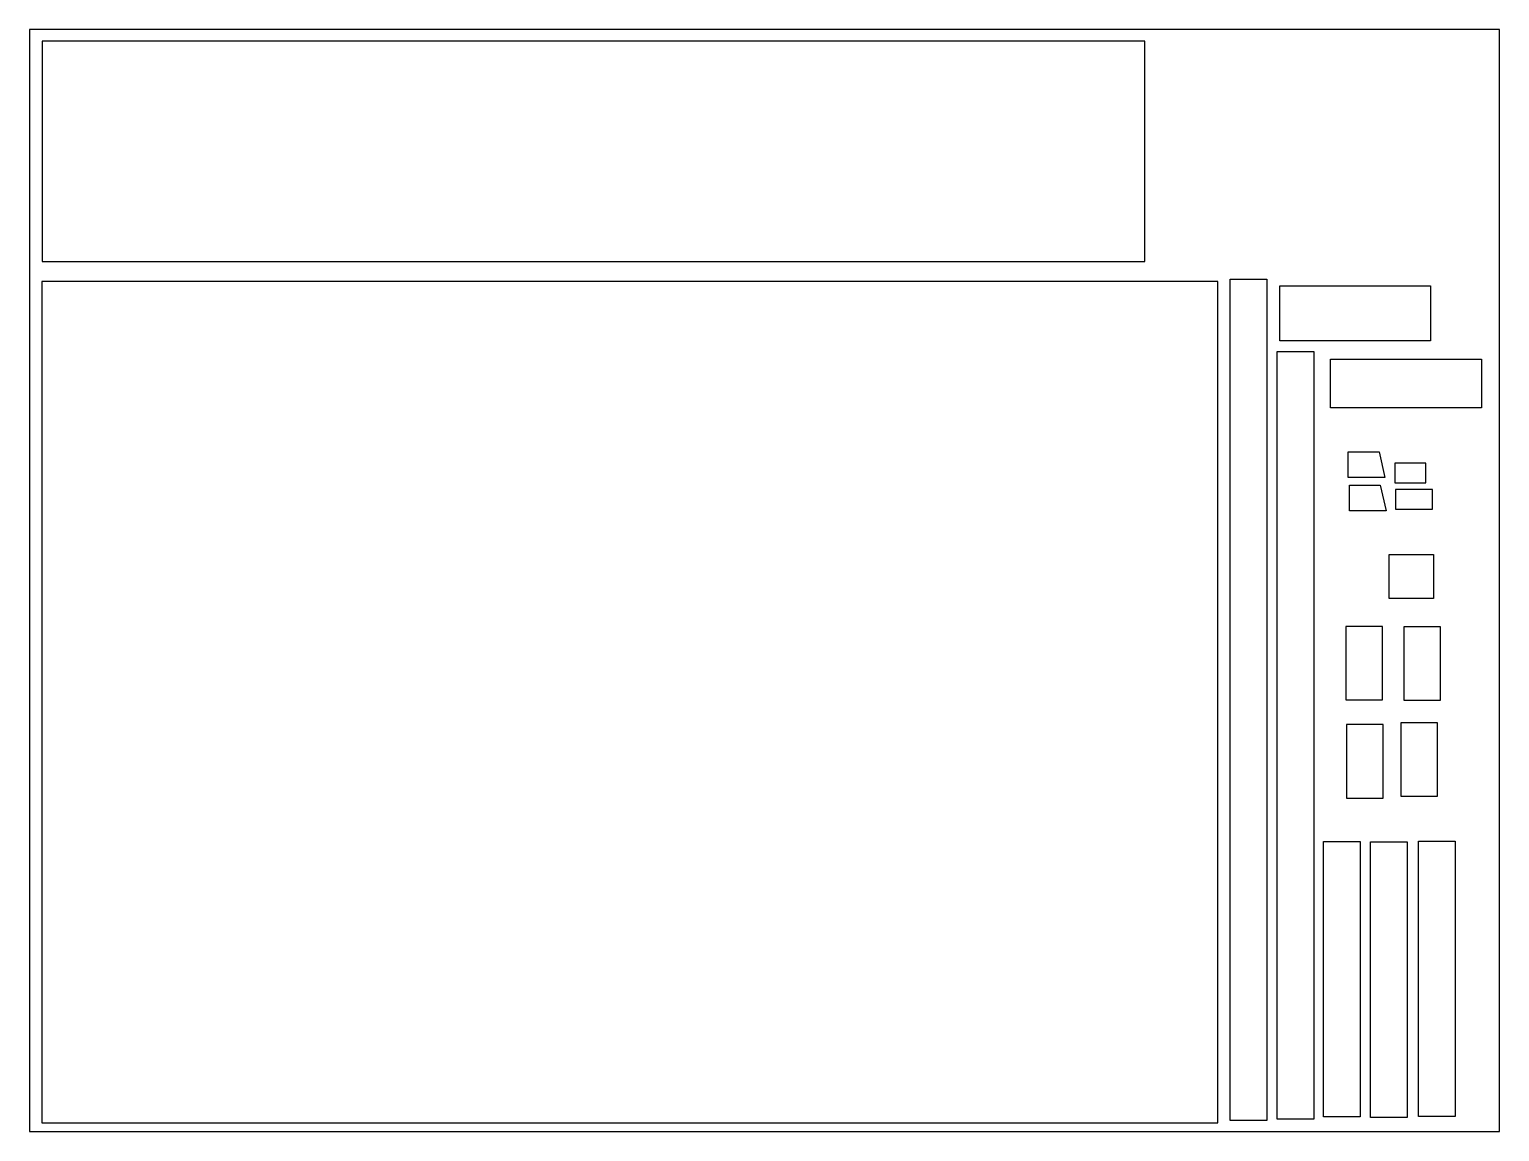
# Model space of a CAD drawing. Extents: x 0 to 800, y 0 to 600.
import ezdxf

# ---------------------------------------------------------------- set-up
doc = ezdxf.new("R2010")
doc.units = 0
doc.layers.get('0').update_dxf_attribs({"linetype": 'CONTINUOUS'})

msp = doc.modelspace()

# ---------------------------------------------------------------- linework, layer by layer
for points in [[(0, 0), (800, 0), (800, 600), (0, 600)], [(6.99, 473.61), (606.99, 473.61), (606.99, 593.61), (6.99, 593.61)], [(673.31, 6.02), (653.31, 6.02), (653.31, 464.02), (673.31, 464.02)], [(6.75, 4.85), (646.75, 4.85), (646.75, 462.85), (6.75, 462.85)], [(680.46, 460.45), (762.46, 460.45), (762.46, 430.45), (680.46, 430.45)], [(678.88, 424.72), (698.88, 424.72), (698.88, 6.72), (678.88, 6.72)], [(790.07, 393.91), (708.07, 393.91), (708.07, 420.41), (790.07, 420.41)], [(737.61, 356.13), (717.61, 356.13), (717.61, 370.13), (734.4, 370.13)], [(742.99, 363.94), (742.99, 353.14), (759.78, 353.14), (759.78, 363.94)], [(738.26, 337.89), (718.26, 337.89), (718.26, 351.89), (735.05, 351.89)], [(743.41, 338.75), (763.41, 338.75), (763.41, 349.55), (743.41, 349.55)], [(739.96, 314.21), (763.96, 314.21), (763.96, 290.21), (739.96, 290.21)], [(736.37, 235.04), (736.37, 275.04), (716.37, 275.04), (716.37, 235.04)], [(767.89, 234.84), (767.89, 274.84), (747.89, 274.84), (747.89, 234.84)], [(736.67, 181.53), (736.67, 221.53), (716.67, 221.53), (716.67, 181.53)], [(766.21, 182.52), (766.21, 222.52), (746.21, 222.52), (746.21, 182.52)], [(724.19, 7.98), (704.19, 7.98), (704.19, 157.98), (724.19, 157.98)], [(749.75, 7.77), (729.75, 7.77), (729.75, 157.77), (749.75, 157.77)], [(775.8, 8.16), (755.8, 8.16), (755.8, 158.16), (775.8, 158.16)]]:
    msp.add_lwpolyline(points, close=True)

doc.saveas('drawing.dxf')
